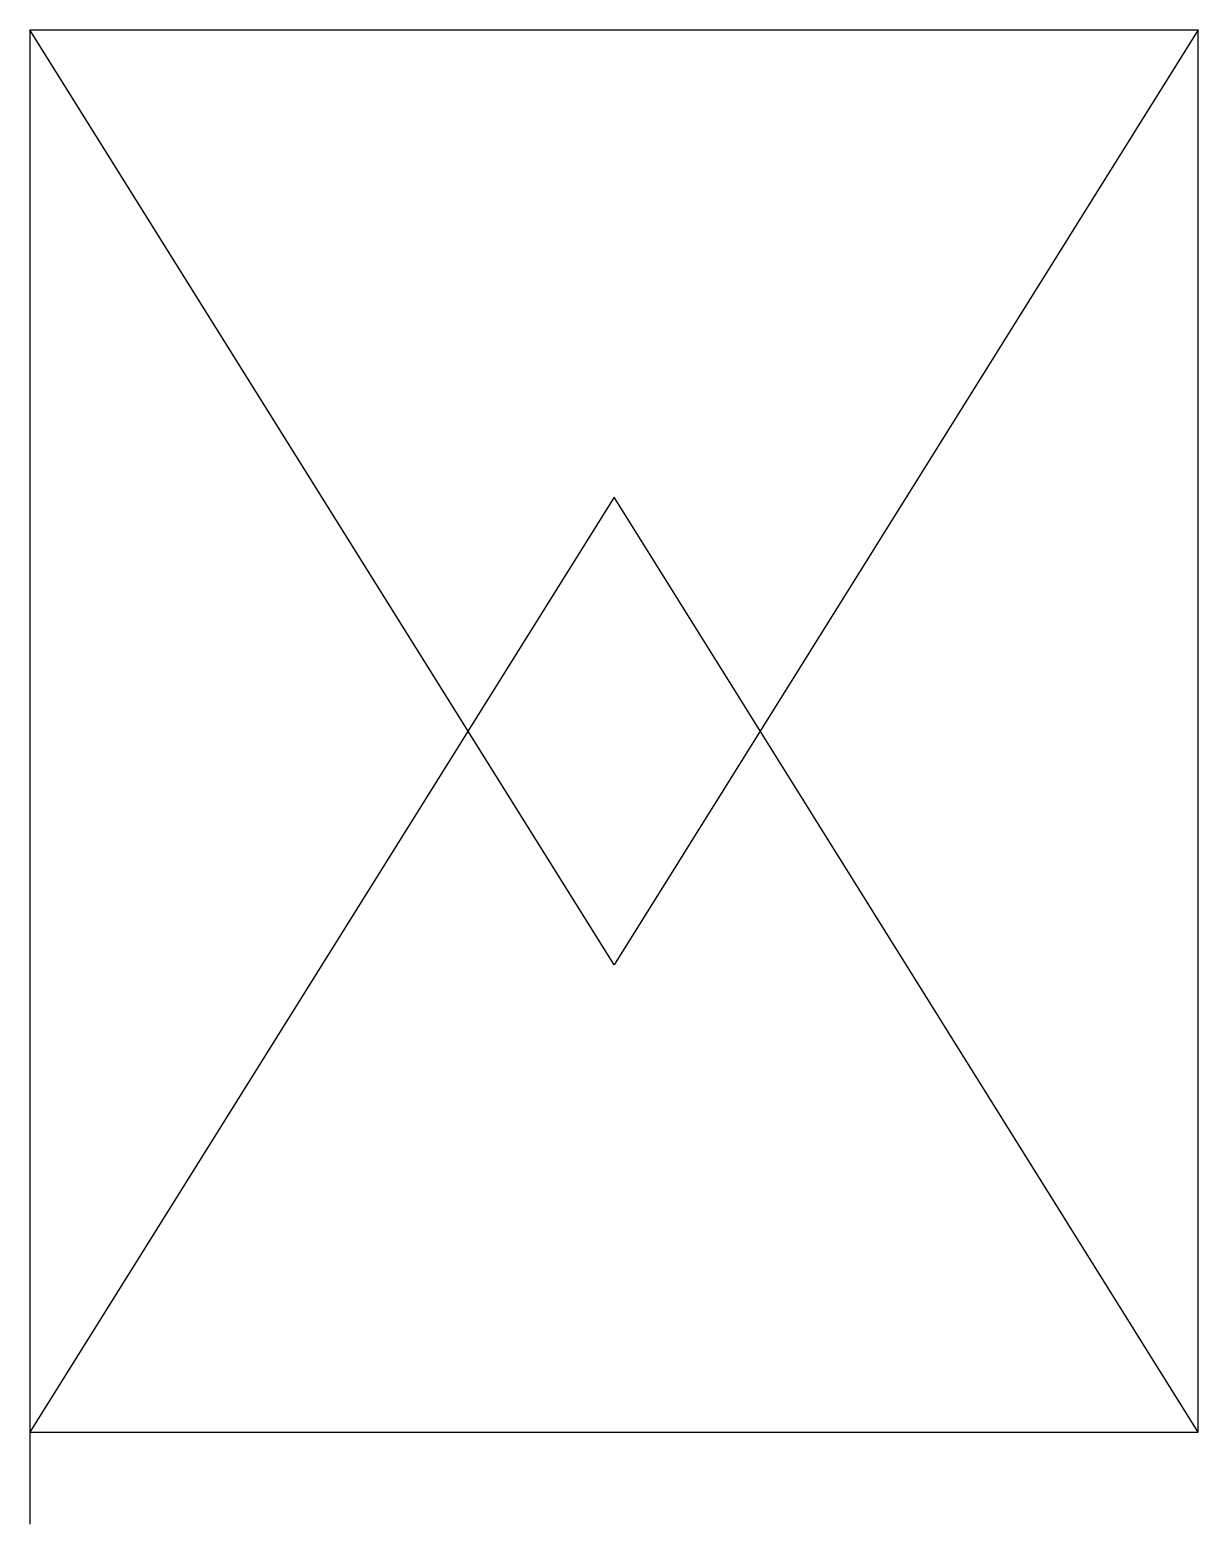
# Model space of a CAD drawing. Header units: millimetres. Extents: x 0 to 100, y -8 to 120.
import ezdxf

# ---------------------------------------------------------------- set-up
doc = ezdxf.new("R2010")
doc.units = ezdxf.units.MM

msp = doc.modelspace()

# ---------------------------------------------------------------- linework, layer by layer
for p, q in [((0, 120), (100, 120)), ((50, 40), (0, 120)), ((0, 120), (0, -7.87)), ((100, 120), (50, 40)), ((100, 0), (100, 120)), ((100, 120), (100, 120)), ((50, 80), (0, 0)), ((100, 0), (50, 80)), ((0, 0), (100, 0))]:
    msp.add_line(p, q)

doc.saveas('drawing.dxf')
